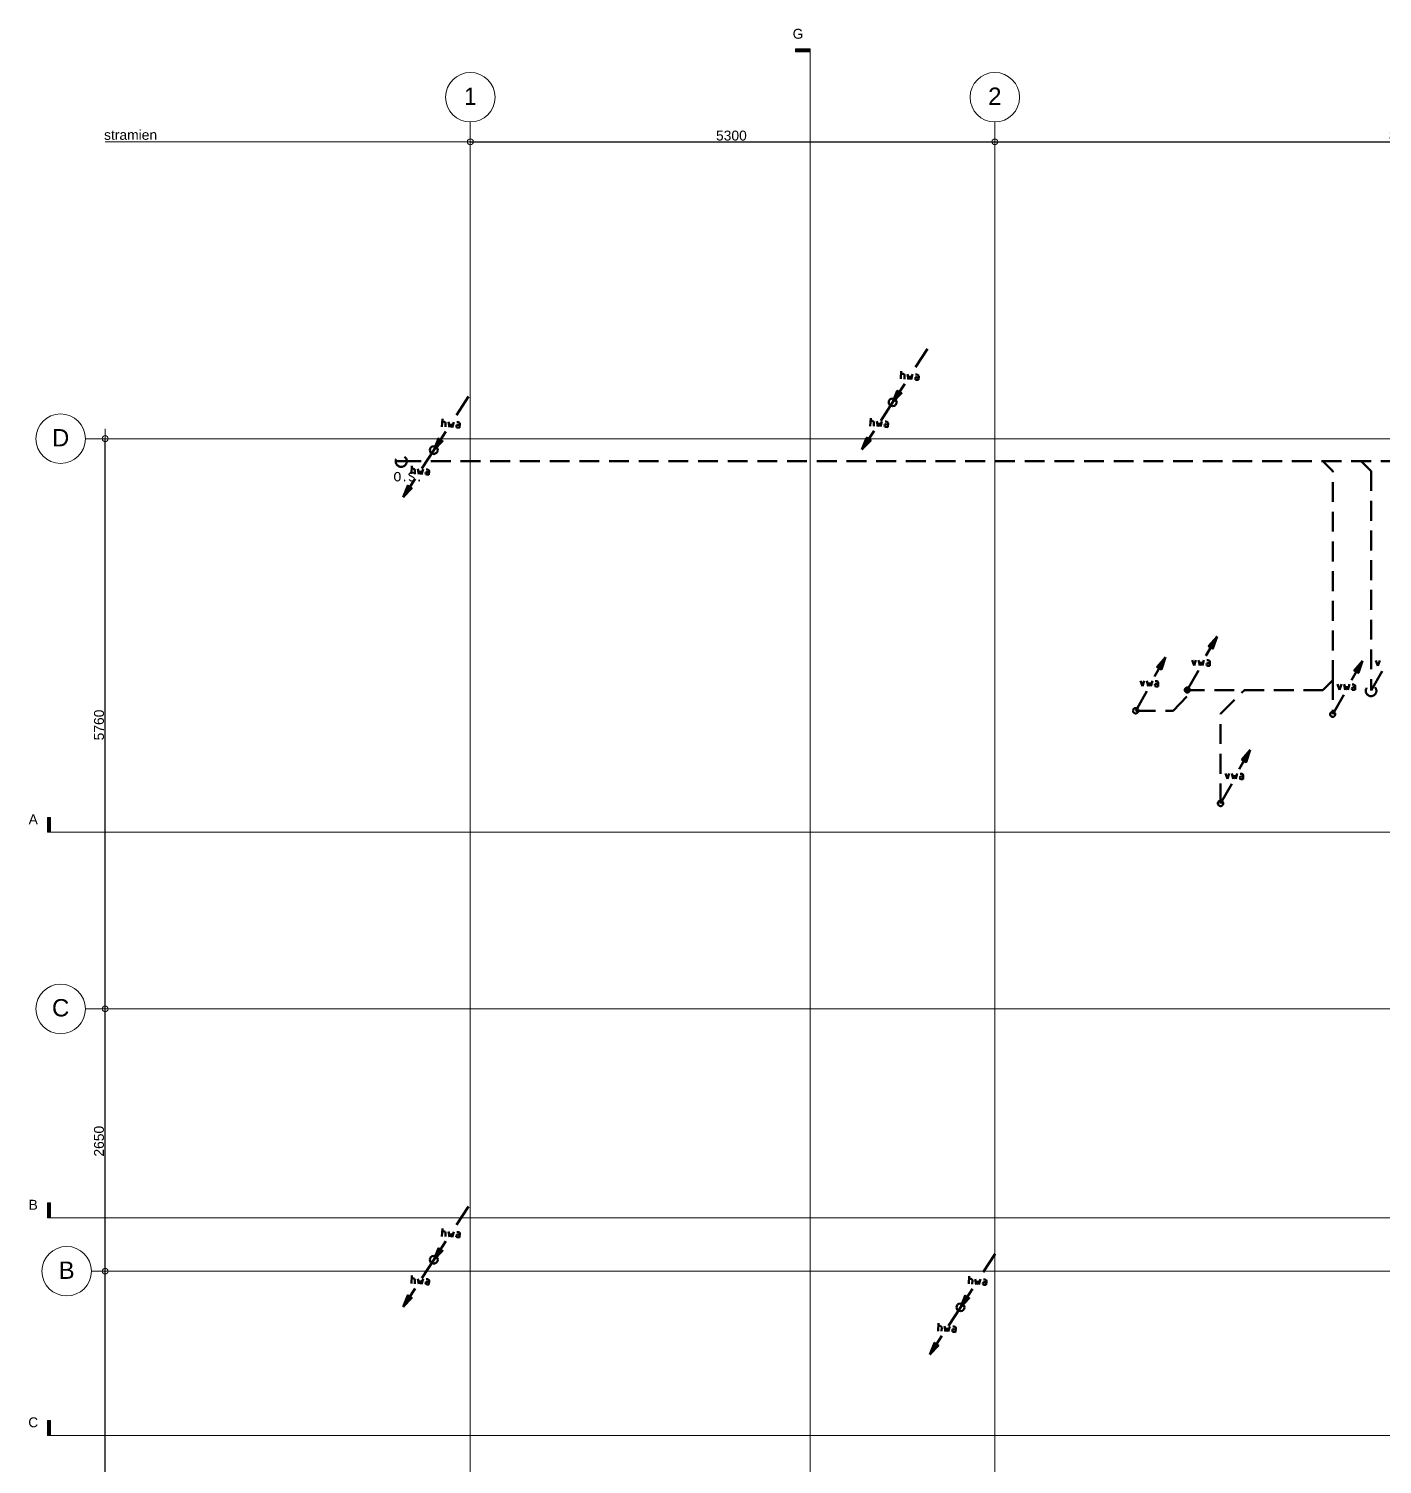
# Model space of a CAD drawing. Header units: metres. Extents: x -4.5 to 35.1, y -3.6 to 25.4.
# Drawn here: x -4.46 to 9.22, y 10.9 to 25.4 of the extents above; entities that cross this region are included whole.
import ezdxf

# ---------------------------------------------------------------- set-up
doc = ezdxf.new("R2010")
doc.units = ezdxf.units.M
doc.header["$PDMODE"] = 65
doc.linetypes.add('VERDECKT2_S2', pattern=[0.27, 0.2, -0.07])
doc.layers.add('New_A Stramien', color=7, linetype='Continuous', lineweight=13)
doc.layers.add('Standard', color=7, linetype='Continuous', lineweight=25)
doc.styles.add('ARIAL', font='ARIAL.TTF')
doc.dimstyles.new('_DIMSTYLE_2', dxfattribs={"dimtxt": 0.1, "dimasz": 0.2, "dimexe": 0, "dimexo": 0, "dimgap": 0.05, "dimtad": 2, "dimdec": 0, "dimlfac": 1000, "dimrnd": 1, "dimdsep": 46, "dimtxsty": 'ARIAL', "dimblk1": 'ALL_ML_KREIS', "dimblk2": 'ALL_ML_KREIS', "dimsah": 1, "dimcen": 0, "dimclrd": 9, "dimclre": 9, "dimclrt": 9, "dimadec": 0, "dimazin": 0, "dimtfac": 1, "dimtdec": 0, "dimtix": 1, "dimtmove": 2, "dimatfit": 3, "dimfxl": 0, "dimtzin": 0, "dimlwd": 0, "dimlwe": 13, "dimarcsym": 0})
doc.dimstyles.new('_DIMSTYLE_3', dxfattribs={"dimtxt": 0.1, "dimasz": 0.2, "dimexe": 0, "dimexo": 0, "dimgap": 0.05, "dimtad": 2, "dimdec": 0, "dimlfac": 1000, "dimrnd": 1, "dimdsep": 46, "dimtxsty": 'ARIAL', "dimblk1": 'ALL_ML_KREIS', "dimblk2": 'ALL_ML_KREIS', "dimsah": 1, "dimcen": 0, "dimclrd": 9, "dimclre": 9, "dimclrt": 9, "dimadec": 0, "dimazin": 0, "dimtfac": 1, "dimtdec": 0, "dimtix": 1, "dimtmove": 2, "dimatfit": 3, "dimfxl": 0, "dimtzin": 0, "dimlwd": 0, "dimlwe": 13, "dimarcsym": 0})

# ---------------------------------------------------------------- blocks, each defined once
blk = doc.blocks.new('COMPLEXOBJECT_0')
at = {"layer": 'Standard', "color": 252, "linetype": 'Continuous', "lineweight": 13, "insert": (-4.14, 21.27), "char_height": 0.175, "width": 0.26487, "attachment_point": 5, "style": 'ARIAL'}
blk.add_mtext('\\W0.99;D', dxfattribs=at)
blk = doc.blocks.new('ALL_ML_KREIS')
at = {"color": 0, "linetype": 'ByBlock', "lineweight": -2}
for p, q in [((-1, 0), (0.5, 0)), ((0, -0.5), (0, 0.5))]:
    blk.add_line(p, q, dxfattribs=at)
blk.add_circle((0, 0), 0.15, dxfattribs=at)
blk = doc.blocks.new('*D5')
at = {"layer": 'DEFPOINTS', "color": 252, "linetype": 'Continuous', "lineweight": 13}
for p in [(0, 24.26), (0, 24.26), (5.3, 24.26)]:
    blk.add_point(p, dxfattribs=at)
at = {"layer": 'Standard', "color": 9, "linetype": 'Continuous', "lineweight": -2}
for p, q in [((0, 24.26), (0, 24.26)), ((5.3, 24.26), (5.3, 24.26))]:
    blk.add_line(p, q, dxfattribs=at)
at = {"layer": 'Standard', "color": 252, "linetype": 'Continuous', "lineweight": -2}
blk.add_line((0, 24.26), (5.3, 24.26), dxfattribs=at)
at = {"layer": 'Standard', "color": 9, "linetype": 'Continuous', "lineweight": 13, "xscale": 0.2, "yscale": 0.2, "zscale": 0.2, "rotation": 180}
blk.add_blockref('ALL_ML_KREIS', (0, 24.26), dxfattribs=at)
at = {"layer": 'Standard', "color": 9, "linetype": 'Continuous', "lineweight": 13, "xscale": 0.2, "yscale": 0.2, "zscale": 0.2}
blk.add_blockref('ALL_ML_KREIS', (5.3, 24.26), dxfattribs=at)
at = {"layer": 'Standard', "color": 9, "linetype": 'Continuous', "lineweight": 13, "insert": (2.638, 24.322), "char_height": 0.1, "width": 0.4, "attachment_point": 5, "style": 'ARIAL'}
blk.add_mtext('\\A1;{5300}', dxfattribs=at)
blk = doc.blocks.new('*D6')
at = {"layer": 'DEFPOINTS', "color": 252, "linetype": 'Continuous', "lineweight": 13}
for p in [(5.3, 24.26), (5.3, 24.26), (13.6, 24.26)]:
    blk.add_point(p, dxfattribs=at)
at = {"layer": 'Standard', "color": 9, "linetype": 'Continuous', "lineweight": -2}
for p, q in [((5.3, 24.26), (5.3, 24.26)), ((13.6, 24.26), (13.6, 24.26))]:
    blk.add_line(p, q, dxfattribs=at)
at = {"layer": 'Standard', "color": 252, "linetype": 'Continuous', "lineweight": -2}
blk.add_line((5.3, 24.26), (13.6, 24.26), dxfattribs=at)
at = {"layer": 'Standard', "color": 9, "linetype": 'Continuous', "lineweight": 13, "xscale": 0.2, "yscale": 0.2, "zscale": 0.2, "rotation": 180}
blk.add_blockref('ALL_ML_KREIS', (5.3, 24.26), dxfattribs=at)
at = {"layer": 'Standard', "color": 9, "linetype": 'Continuous', "lineweight": 13, "xscale": 0.2, "yscale": 0.2, "zscale": 0.2}
blk.add_blockref('ALL_ML_KREIS', (13.6, 24.26), dxfattribs=at)
at = {"layer": 'Standard', "color": 9, "linetype": 'Continuous', "lineweight": 13, "insert": (9.438, 24.322), "char_height": 0.1, "width": 0.4, "attachment_point": 5, "style": 'ARIAL'}
blk.add_mtext('\\A1;{8300}', dxfattribs=at)
blk = doc.blocks.new('*D8')
at = {"layer": 'DEFPOINTS', "color": 252, "linetype": 'Continuous', "lineweight": 13}
for p in [(-3.69, 21.26), (-3.69, 15.5), (-3.69, 15.5)]:
    blk.add_point(p, dxfattribs=at)
at = {"layer": 'Standard', "color": 9, "linetype": 'Continuous', "lineweight": -2}
for p, q in [((-3.69, 21.26), (-3.69, 21.26)), ((-3.69, 15.5), (-3.69, 15.5))]:
    blk.add_line(p, q, dxfattribs=at)
at = {"layer": 'Standard', "color": 252, "linetype": 'Continuous', "lineweight": -2}
blk.add_line((-3.69, 15.5), (-3.69, 21.26), dxfattribs=at)
at = {"layer": 'Standard', "color": 9, "linetype": 'Continuous', "lineweight": 13, "xscale": 0.2, "yscale": 0.2, "zscale": 0.2}
for p, rotation in [((-3.69, 21.26), 90), ((-3.69, 15.5), -90.00000000000001)]:
    blk.add_blockref('ALL_ML_KREIS', p, dxfattribs=dict(at, rotation=rotation))
at = {"layer": 'Standard', "color": 9, "linetype": 'Continuous', "lineweight": 13, "insert": (-3.752, 18.368), "char_height": 0.1, "width": 0.4, "attachment_point": 5, "rotation": 90, "style": 'ARIAL'}
blk.add_mtext('\\A1;{5760}', dxfattribs=at)
blk = doc.blocks.new('NSY101')
at = {"color": 0, "linetype": 'ByBlock', "lineweight": -2}
blk.add_circle((0, 0), 0.05, dxfattribs=at)
blk = doc.blocks.new('COMPLEXOBJECT_1')
at = {"layer": 'Standard', "color": 252, "linetype": 'Continuous', "lineweight": 13, "char_height": 0.175, "width": 0.21605, "attachment_point": 5, "style": 'ARIAL'}
for insert in [(0, 24.72), (0, -3.04)]:
    blk.add_mtext('\\W0.90;1', dxfattribs=dict(at, insert=insert))
blk = doc.blocks.new('*D12')
at = {"layer": 'DEFPOINTS', "color": 252, "linetype": 'Continuous', "lineweight": 13}
for p in [(0, 24.26), (0, 24.26), (5.3, 24.26)]:
    blk.add_point(p, dxfattribs=at)
at = {"layer": 'Standard', "color": 9, "linetype": 'Continuous', "lineweight": -2}
for p, q in [((0, 24.26), (0, 24.26)), ((5.3, 24.26), (5.3, 24.26))]:
    blk.add_line(p, q, dxfattribs=at)
at = {"layer": 'Standard', "color": 252, "linetype": 'Continuous', "lineweight": -2}
blk.add_line((0, 24.26), (5.3, 24.26), dxfattribs=at)
at = {"layer": 'Standard', "color": 9, "linetype": 'Continuous', "lineweight": 13, "xscale": 0.2, "yscale": 0.2, "zscale": 0.2, "rotation": 180}
blk.add_blockref('ALL_ML_KREIS', (0, 24.26), dxfattribs=at)
at = {"layer": 'Standard', "color": 9, "linetype": 'Continuous', "lineweight": 13, "xscale": 0.2, "yscale": 0.2, "zscale": 0.2}
blk.add_blockref('ALL_ML_KREIS', (5.3, 24.26), dxfattribs=at)
at = {"layer": 'Standard', "color": 9, "linetype": 'Continuous', "lineweight": 13, "insert": (2.638, 24.322), "char_height": 0.1, "width": 0.4, "attachment_point": 5, "style": 'ARIAL'}
blk.add_mtext('\\A1;{5300}', dxfattribs=at)
blk = doc.blocks.new('*D13')
at = {"layer": 'DEFPOINTS', "color": 252, "linetype": 'Continuous', "lineweight": 13}
for p in [(-3.69, 12.85), (-3.69, 1), (-3.69, 1)]:
    blk.add_point(p, dxfattribs=at)
at = {"layer": 'Standard', "color": 9, "linetype": 'Continuous', "lineweight": -2}
for p, q in [((-3.69, 12.85), (-3.69, 12.85)), ((-3.69, 1), (-3.69, 1))]:
    blk.add_line(p, q, dxfattribs=at)
at = {"layer": 'Standard', "color": 252, "linetype": 'Continuous', "lineweight": -2}
blk.add_line((-3.69, 1), (-3.69, 12.85), dxfattribs=at)
at = {"layer": 'Standard', "color": 9, "linetype": 'Continuous', "lineweight": 13, "xscale": 0.2, "yscale": 0.2, "zscale": 0.2}
for p, rotation in [((-3.69, 12.85), 90), ((-3.69, 1), -90.00000000000001)]:
    blk.add_blockref('ALL_ML_KREIS', p, dxfattribs=dict(at, rotation=rotation))
at = {"layer": 'Standard', "color": 9, "linetype": 'Continuous', "lineweight": 13, "insert": (-3.752, 6.909), "char_height": 0.1, "width": 0.5, "attachment_point": 5, "rotation": 90, "style": 'ARIAL'}
blk.add_mtext('\\A1;{11850}', dxfattribs=at)
blk = doc.blocks.new('*D14')
at = {"layer": 'DEFPOINTS', "color": 252, "linetype": 'Continuous', "lineweight": 13}
for p in [(-3.69, 15.5), (-3.69, 12.85), (-3.69, 12.85)]:
    blk.add_point(p, dxfattribs=at)
at = {"layer": 'Standard', "color": 9, "linetype": 'Continuous', "lineweight": -2}
for p, q in [((-3.69, 15.5), (-3.69, 15.5)), ((-3.69, 12.85), (-3.69, 12.85))]:
    blk.add_line(p, q, dxfattribs=at)
at = {"layer": 'Standard', "color": 252, "linetype": 'Continuous', "lineweight": -2}
blk.add_line((-3.69, 12.85), (-3.69, 15.5), dxfattribs=at)
at = {"layer": 'Standard', "color": 9, "linetype": 'Continuous', "lineweight": 13, "xscale": 0.2, "yscale": 0.2, "zscale": 0.2}
for p, rotation in [((-3.69, 15.5), 90), ((-3.69, 12.85), -90.00000000000001)]:
    blk.add_blockref('ALL_ML_KREIS', p, dxfattribs=dict(at, rotation=rotation))
at = {"layer": 'Standard', "color": 9, "linetype": 'Continuous', "lineweight": 13, "insert": (-3.752, 14.163), "char_height": 0.1, "width": 0.4, "attachment_point": 5, "rotation": 90, "style": 'ARIAL'}
blk.add_mtext('\\A1;{2650}', dxfattribs=at)
blk = doc.blocks.new('*D15')
at = {"layer": 'DEFPOINTS', "color": 252, "linetype": 'Continuous', "lineweight": 13}
for p in [(-3.69, 21.26), (-3.69, 15.5), (-3.69, 15.5)]:
    blk.add_point(p, dxfattribs=at)
at = {"layer": 'Standard', "color": 9, "linetype": 'Continuous', "lineweight": -2}
for p, q in [((-3.69, 21.26), (-3.69, 21.26)), ((-3.69, 15.5), (-3.69, 15.5))]:
    blk.add_line(p, q, dxfattribs=at)
at = {"layer": 'Standard', "color": 252, "linetype": 'Continuous', "lineweight": -2}
blk.add_line((-3.69, 15.5), (-3.69, 21.26), dxfattribs=at)
at = {"layer": 'Standard', "color": 9, "linetype": 'Continuous', "lineweight": 13, "xscale": 0.2, "yscale": 0.2, "zscale": 0.2}
for p, rotation in [((-3.69, 21.26), 90), ((-3.69, 15.5), -90.00000000000001)]:
    blk.add_blockref('ALL_ML_KREIS', p, dxfattribs=dict(at, rotation=rotation))
at = {"layer": 'Standard', "color": 9, "linetype": 'Continuous', "lineweight": 13, "insert": (-3.752, 18.368), "char_height": 0.1, "width": 0.4, "attachment_point": 5, "rotation": 90, "style": 'ARIAL'}
blk.add_mtext('\\A1;{5760}', dxfattribs=at)
blk = doc.blocks.new('COMPLEXOBJECT_2')
at = {"layer": 'Standard', "color": 252, "linetype": 'Continuous', "lineweight": 13, "char_height": 0.175, "width": 0.22374, "attachment_point": 5, "style": 'ARIAL'}
for insert in [(5.3, 24.72), (5.3, -3.04)]:
    blk.add_mtext('\\W0.99;2', dxfattribs=dict(at, insert=insert))
blk = doc.blocks.new('COMPLEXOBJECT_5')
at = {"layer": 'Standard', "color": 252, "linetype": 'Continuous', "lineweight": 13, "insert": (-4.14, 15.51), "char_height": 0.175, "width": 0.26487, "attachment_point": 5, "style": 'ARIAL'}
blk.add_mtext('\\W0.99;C', dxfattribs=at)
blk = doc.blocks.new('COMPLEXOBJECT_6')
at = {"layer": 'Standard', "color": 252, "linetype": 'Continuous', "lineweight": 13, "insert": (-4.079, 12.86), "char_height": 0.175, "width": 0.24966, "attachment_point": 5, "style": 'ARIAL'}
blk.add_mtext('\\W0.99;B', dxfattribs=at)

msp = doc.modelspace()

# ---------------------------------------------------------------- hatches: boundary and pattern name
at = {"layer": 'Standard', "linetype": 'Continuous', "lineweight": 13}
for points in [[(3.4354, 25.1991), (3.2854, 25.1991), (3.2854, 25.1691), (3.4354, 25.1691)], [(3.4354, 25.1991), (3.2854, 25.1991), (3.2854, 25.1691), (3.4354, 25.1691)], [(-4.2721, 17.284), (-4.2421, 17.284), (-4.2421, 17.434), (-4.2721, 17.434)], [(-4.2721, 17.284), (-4.2421, 17.284), (-4.2421, 17.434), (-4.2721, 17.434)], [(-4.2721, 13.3895), (-4.2421, 13.3895), (-4.2421, 13.5395), (-4.2721, 13.5395)], [(-4.2721, 11.1917), (-4.2421, 11.1917), (-4.2421, 11.3417), (-4.2721, 11.3417)]]:
    msp.add_hatch(color=0, dxfattribs=at).paths.add_polyline_path(points)

# ---------------------------------------------------------------- linework, layer by layer
at = {"layer": 'New_A Stramien', "color": 252, "linetype": 'Continuous', "lineweight": 13}
for p, q in [((0, 23.46), (0, 24.46)), ((0, 23.46), (0, 24.46)), ((5.3, 23.46), (5.3, 24.46)), ((0, -1.8), (0, 23.46)), ((0, -1.8), (0, 23.46)), ((0, -1.8), (0, 23.46)), ((5.3, -1.8), (5.3, 23.46)), ((5.3, -1.8), (5.3, 23.46)), ((-2.89, 21.26), (-3.89, 21.26)), ((-2.89, 21.26), (-3.89, 21.26)), ((-2.89, 21.26), (25.9, 21.26)), ((-2.89, 21.26), (25.9, 21.26)), ((-2.89, 21.26), (25.9, 21.26)), ((-2.89, 15.5), (-3.89, 15.5)), ((-2.89, 15.5), (25.9, 15.5)), ((-2.89, 15.5), (25.9, 15.5)), ((-2.8287, 12.85), (-3.8287, 12.85)), ((-2.8287, 12.85), (25.9613, 12.85)), ((-2.8287, 12.85), (25.9613, 12.85))]:
    msp.add_line(p, q, dxfattribs=at)
for centre, start, end in [((0, 24.71), 90, 270), ((0, 24.71), 90, 270), ((0, 24.71), 270, 90), ((0, 24.71), 270, 90), ((5.3, 24.71), 90, 270), ((5.3, 24.71), 270, 90), ((-4.14, 21.26), 0, 180), ((-4.14, 21.26), 0, 180), ((-4.14, 21.26), 180, 0), ((-4.14, 21.26), 180, 0), ((-4.14, 15.5), 0, 180), ((-4.14, 15.5), 180, 0), ((-4.0787, 12.85), 0, 180), ((-4.0787, 12.85), 180, 0)]:
    msp.add_arc(centre, 0.25, start, end, dxfattribs=at)
at = {"layer": 'Standard', "color": 252, "linetype": 'Continuous', "lineweight": 13}
for p, q in [((3.2854, 25.1991), (3.4354, 25.1991)), ((3.2854, 25.1691), (3.2854, 25.1991)), ((3.2854, 25.1991), (3.4354, 25.1991)), ((3.2854, 25.1691), (3.2854, 25.1991)), ((3.4354, 25.1691), (3.2854, 25.1691)), ((3.4354, 25.1691), (3.2854, 25.1691)), ((3.4354, 25.1991), (3.4354, 25.1691)), ((3.4354, 25.1991), (3.4354, 24.6891)), ((3.4354, 25.1991), (3.4354, 25.1691)), ((3.4354, 25.1991), (3.4354, 24.6891)), ((3.4354, -3.2638), (3.4354, 25.0491)), ((3.4354, -3.2638), (3.4354, 25.0491)), ((3.4354, -3.2638), (3.4354, 25.0491)), ((0, 24.26), (-3.69, 24.26)), ((0, 24.26), (-3.69, 24.26)), ((-4.2421, 17.434), (-4.2721, 17.434)), ((-4.2721, 17.434), (-4.2721, 17.284)), ((-4.2421, 17.434), (-4.2721, 17.434)), ((-4.2721, 17.434), (-4.2721, 17.284)), ((-4.2421, 17.284), (-4.2421, 17.434)), ((-4.2421, 17.284), (-4.2421, 17.434)), ((-4.2721, 17.284), (-4.2421, 17.284)), ((-4.2721, 17.284), (-3.7621, 17.284)), ((-4.2721, 17.284), (-4.2421, 17.284)), ((-4.2721, 17.284), (-3.7621, 17.284)), ((-4.1221, 17.284), (26.8317, 17.284)), ((-4.1221, 17.284), (26.8317, 17.284)), ((-4.1221, 17.284), (26.8317, 17.284)), ((-4.2421, 13.5395), (-4.2721, 13.5395)), ((-4.2721, 13.5395), (-4.2721, 13.3895)), ((-4.2421, 13.3895), (-4.2421, 13.5395)), ((-4.2721, 13.3895), (-4.2421, 13.3895)), ((-4.2721, 13.3895), (-3.7621, 13.3895)), ((-4.1221, 13.3895), (26.8317, 13.3895)), ((-4.1221, 13.3895), (26.8317, 13.3895)), ((-4.2421, 11.3417), (-4.2721, 11.3417)), ((-4.2721, 11.3417), (-4.2721, 11.1917)), ((-4.2421, 11.1917), (-4.2421, 11.3417)), ((-4.2721, 11.1917), (-4.2421, 11.1917)), ((-4.2721, 11.1917), (-3.7621, 11.1917)), ((-4.1221, 11.1917), (26.8317, 11.1917)), ((-4.1221, 11.1917), (26.8317, 11.1917))]:
    msp.add_line(p, q, dxfattribs=at)
at = {"layer": 'Standard', "color": 4, "linetype": 'Continuous', "lineweight": 50}
for p, q in [((4.4979, 21.9823), (4.6183, 22.168)), ((4.351, 21.8639), (4.3551, 21.9435)), ((4.353, 21.9169), (4.3734, 21.9149)), ((4.3836, 21.9108), (4.3734, 21.9149)), ((4.3877, 21.8986), (4.3836, 21.9108)), ((4.4163, 21.9129), (4.4265, 21.8598)), ((4.453, 21.8578), (4.4694, 21.9108)), ((4.4999, 21.9088), (4.5163, 21.9088)), ((4.5265, 21.9027), (4.5163, 21.9088)), ((4.5306, 21.8925), (4.5265, 21.9027)), ((4.2673, 21.6272), (4.3898, 21.8149)), ((4.3877, 21.8986), (4.3857, 21.8619)), ((4.4265, 21.8598), (4.4408, 21.8945)), ((4.4408, 21.8945), (4.453, 21.8578)), ((4.4979, 21.8782), (4.4938, 21.87)), ((4.4938, 21.87), (4.4979, 21.8598)), ((4.5081, 21.8823), (4.4979, 21.8782)), ((4.4979, 21.8598), (4.5061, 21.8557)), ((4.5285, 21.8537), (4.5061, 21.8557)), ((4.5081, 21.8823), (4.5306, 21.8802)), ((4.5306, 21.8925), (4.5285, 21.8537)), ((-0.1395, 21.4992), (-0.0191, 21.6849)), ((4.1469, 21.4414), (4.2673, 21.6272)), ((4.2306, 21.6435), (4.2285, 21.6272)), ((4.2285, 21.6272), (4.2306, 21.6129)), ((4.2387, 21.6557), (4.2306, 21.6435)), ((4.2306, 21.6129), (4.2387, 21.6006)), ((4.253, 21.6639), (4.2387, 21.6557)), ((4.2673, 21.668), (4.253, 21.6639)), ((4.2836, 21.6639), (4.2673, 21.668)), ((4.2959, 21.6557), (4.2836, 21.6639)), ((4.304, 21.6435), (4.2959, 21.6557)), ((4.2959, 21.6006), (4.304, 21.6129)), ((4.3081, 21.6272), (4.304, 21.6435)), ((4.304, 21.6129), (4.3081, 21.6272)), ((4.0414, 21.3883), (4.0455, 21.4679)), ((4.2387, 21.6006), (4.253, 21.5925)), ((4.253, 21.5925), (4.2673, 21.5884)), ((4.2673, 21.5884), (4.2836, 21.5925)), ((4.2836, 21.5925), (4.2959, 21.6006)), ((-0.3701, 21.1441), (-0.2477, 21.3319)), ((-0.2865, 21.3809), (-0.2824, 21.4605)), ((-0.2844, 21.4339), (-0.264, 21.4319)), ((-0.2538, 21.4278), (-0.264, 21.4319)), ((-0.2497, 21.4155), (-0.2538, 21.4278)), ((-0.2497, 21.4155), (-0.2518, 21.3788)), ((-0.2212, 21.4298), (-0.211, 21.3768)), ((-0.211, 21.3768), (-0.1967, 21.4115)), ((-0.1967, 21.4115), (-0.1844, 21.3747)), ((-0.1844, 21.3747), (-0.1681, 21.4278)), ((-0.1395, 21.3951), (-0.1436, 21.387)), ((-0.1436, 21.387), (-0.1395, 21.3768)), ((-0.1293, 21.3992), (-0.1395, 21.3951)), ((-0.1395, 21.3768), (-0.1314, 21.3727)), ((-0.1375, 21.4257), (-0.1212, 21.4257)), ((-0.1089, 21.3706), (-0.1314, 21.3727)), ((-0.1293, 21.3992), (-0.1069, 21.3972)), ((-0.111, 21.4196), (-0.1212, 21.4257)), ((-0.1069, 21.4094), (-0.111, 21.4196)), ((-0.1069, 21.4094), (-0.1089, 21.3706)), ((3.9577, 21.1516), (4.0801, 21.3393)), ((4.0434, 21.4414), (4.0638, 21.4393)), ((4.074, 21.4352), (4.0638, 21.4393)), ((4.0781, 21.423), (4.074, 21.4352)), ((4.0781, 21.423), (4.0761, 21.3863)), ((4.1067, 21.4373), (4.1169, 21.3842)), ((4.1169, 21.3842), (4.1312, 21.4189)), ((4.1312, 21.4189), (4.1434, 21.3822)), ((4.1434, 21.3822), (4.1597, 21.4352)), ((4.1883, 21.4026), (4.1842, 21.3944)), ((4.1842, 21.3944), (4.1883, 21.3842)), ((4.1985, 21.4067), (4.1883, 21.4026)), ((4.1883, 21.3842), (4.1965, 21.3802)), ((4.1904, 21.4332), (4.2067, 21.4332)), ((4.2189, 21.3781), (4.1965, 21.3802)), ((4.1985, 21.4067), (4.221, 21.4046)), ((4.2169, 21.4271), (4.2067, 21.4332)), ((4.221, 21.4169), (4.2169, 21.4271)), ((4.221, 21.4169), (4.2189, 21.3781)), ((-0.3844, 21.1808), (-0.3987, 21.1727)), ((-0.3701, 21.1849), (-0.3844, 21.1808)), ((-0.3538, 21.1808), (-0.3701, 21.1849)), ((-0.3416, 21.1727), (-0.3538, 21.1808)), ((-0.4906, 20.9584), (-0.3701, 21.1441)), ((-0.4069, 21.1604), (-0.4089, 21.1441)), ((-0.4089, 21.1441), (-0.4069, 21.1298)), ((-0.3987, 21.1727), (-0.4069, 21.1604)), ((-0.4069, 21.1298), (-0.3987, 21.1176)), ((-0.3987, 21.1176), (-0.3844, 21.1094)), ((-0.3844, 21.1094), (-0.3701, 21.1053)), ((-0.3701, 21.1053), (-0.3538, 21.1094)), ((-0.3538, 21.1094), (-0.3416, 21.1176)), ((-0.3334, 21.1604), (-0.3416, 21.1727)), ((-0.3416, 21.1176), (-0.3334, 21.1298)), ((-0.3293, 21.1441), (-0.3334, 21.1604)), ((-0.3334, 21.1298), (-0.3293, 21.1441)), ((-0.5961, 20.9053), (-0.592, 20.9849)), ((-0.594, 20.9583), (-0.5736, 20.9563)), ((-0.5634, 20.9522), (-0.5736, 20.9563)), ((-0.5593, 20.94), (-0.5634, 20.9522)), ((-0.5593, 20.94), (-0.5614, 20.9032)), ((-0.5308, 20.9542), (-0.5205, 20.9012)), ((-0.5205, 20.9012), (-0.5063, 20.9359)), ((-0.5063, 20.9359), (-0.494, 20.8991)), ((-0.494, 20.8991), (-0.4777, 20.9522)), ((-0.4491, 20.9196), (-0.4532, 20.9114)), ((-0.4532, 20.9114), (-0.4491, 20.9012)), ((-0.4389, 20.9236), (-0.4491, 20.9196)), ((-0.4491, 20.9012), (-0.441, 20.8971)), ((-0.4471, 20.9502), (-0.4308, 20.9502)), ((-0.4185, 20.895), (-0.441, 20.8971)), ((-0.4389, 20.9236), (-0.4165, 20.9216)), ((-0.4205, 20.944), (-0.4308, 20.9502)), ((-0.4165, 20.9338), (-0.4205, 20.944)), ((-0.4165, 20.9338), (-0.4185, 20.895)), ((-0.6797, 20.6685), (-0.5573, 20.8563)), ((-0.1395, 13.3192), (-0.0191, 13.5049)), ((-0.2865, 13.2009), (-0.2824, 13.2805)), ((-0.2844, 13.2539), (-0.264, 13.2519)), ((-0.2538, 13.2478), (-0.264, 13.2519)), ((-0.2497, 13.2355), (-0.2538, 13.2478)), ((-0.2497, 13.2355), (-0.2518, 13.1988)), ((-0.2212, 13.2498), (-0.211, 13.1968)), ((-0.211, 13.1968), (-0.1967, 13.2315)), ((-0.1967, 13.2315), (-0.1844, 13.1947)), ((-0.1844, 13.1947), (-0.1681, 13.2478)), ((-0.1395, 13.2151), (-0.1436, 13.207)), ((-0.1436, 13.207), (-0.1395, 13.1968)), ((-0.1293, 13.2192), (-0.1395, 13.2151)), ((-0.1375, 13.2457), (-0.1212, 13.2457)), ((-0.1293, 13.2192), (-0.1069, 13.2172)), ((-0.111, 13.2396), (-0.1212, 13.2457)), ((-0.1069, 13.2294), (-0.111, 13.2396)), ((-0.1069, 13.2294), (-0.1089, 13.1906)), ((-0.3701, 12.9641), (-0.2477, 13.1519)), ((-0.1395, 13.1968), (-0.1314, 13.1927)), ((-0.1089, 13.1906), (-0.1314, 13.1927)), ((-0.4906, 12.7784), (-0.3701, 12.9641)), ((-0.4069, 12.9804), (-0.4089, 12.9641)), ((-0.4089, 12.9641), (-0.4069, 12.9498)), ((-0.3987, 12.9927), (-0.4069, 12.9804)), ((-0.4069, 12.9498), (-0.3987, 12.9376)), ((-0.3844, 13.0008), (-0.3987, 12.9927)), ((-0.3987, 12.9376), (-0.3844, 12.9294)), ((-0.3701, 13.0049), (-0.3844, 13.0008)), ((-0.3844, 12.9294), (-0.3701, 12.9253)), ((-0.3538, 13.0008), (-0.3701, 13.0049)), ((-0.3701, 12.9253), (-0.3538, 12.9294)), ((-0.3416, 12.9927), (-0.3538, 13.0008)), ((-0.3538, 12.9294), (-0.3416, 12.9376)), ((-0.3334, 12.9804), (-0.3416, 12.9927)), ((-0.3416, 12.9376), (-0.3334, 12.9498)), ((-0.3293, 12.9641), (-0.3334, 12.9804)), ((-0.3334, 12.9498), (-0.3293, 12.9641)), ((5.1829, 12.8395), (5.3033, 13.0252)), ((-0.5961, 12.7253), (-0.592, 12.8049)), ((-0.594, 12.7783), (-0.5736, 12.7763)), ((-0.5634, 12.7722), (-0.5736, 12.7763)), ((-0.5593, 12.76), (-0.5634, 12.7722)), ((-0.5308, 12.7742), (-0.5205, 12.7212)), ((-0.494, 12.7191), (-0.4777, 12.7722)), ((-0.4471, 12.7702), (-0.4308, 12.7702)), ((-0.4205, 12.764), (-0.4308, 12.7702)), ((-0.4165, 12.7538), (-0.4205, 12.764)), ((5.0359, 12.7211), (5.04, 12.8007)), ((5.038, 12.7742), (5.0584, 12.7722)), ((5.0686, 12.7681), (5.0584, 12.7722)), ((5.0727, 12.7558), (5.0686, 12.7681)), ((5.1012, 12.7701), (5.1114, 12.7171)), ((5.138, 12.715), (5.1543, 12.7681)), ((5.1849, 12.766), (5.2012, 12.766)), ((5.2114, 12.7599), (5.2012, 12.766)), ((-0.6797, 12.4885), (-0.5573, 12.6763)), ((-0.5593, 12.76), (-0.5614, 12.7232)), ((-0.5205, 12.7212), (-0.5063, 12.7559)), ((-0.5063, 12.7559), (-0.494, 12.7191)), ((-0.4491, 12.7396), (-0.4532, 12.7314)), ((-0.4532, 12.7314), (-0.4491, 12.7212)), ((-0.4389, 12.7436), (-0.4491, 12.7396)), ((-0.4491, 12.7212), (-0.441, 12.7171)), ((-0.4185, 12.715), (-0.441, 12.7171)), ((-0.4389, 12.7436), (-0.4165, 12.7416)), ((-0.4165, 12.7538), (-0.4185, 12.715)), ((4.9523, 12.4844), (5.0747, 12.6722)), ((5.0727, 12.7558), (5.0706, 12.7191)), ((5.1114, 12.7171), (5.1257, 12.7517)), ((5.1257, 12.7517), (5.138, 12.715)), ((5.1829, 12.7354), (5.1788, 12.7273)), ((5.1788, 12.7273), (5.1829, 12.7171)), ((5.1931, 12.7395), (5.1829, 12.7354)), ((5.1829, 12.7171), (5.191, 12.713)), ((5.2135, 12.7109), (5.191, 12.713)), ((5.1931, 12.7395), (5.2155, 12.7375)), ((5.2155, 12.7497), (5.2114, 12.7599)), ((5.2155, 12.7497), (5.2135, 12.7109)), ((4.8318, 12.2987), (4.9523, 12.4844)), ((4.9155, 12.5007), (4.9135, 12.4844)), ((4.9135, 12.4844), (4.9155, 12.4701)), ((4.9237, 12.513), (4.9155, 12.5007)), ((4.9379, 12.5211), (4.9237, 12.513)), ((4.9523, 12.5252), (4.9379, 12.5211)), ((4.9686, 12.5211), (4.9523, 12.5252)), ((4.9808, 12.513), (4.9686, 12.5211)), ((4.989, 12.5007), (4.9808, 12.513)), ((4.9931, 12.4844), (4.989, 12.5007)), ((4.989, 12.4701), (4.9931, 12.4844)), ((4.9155, 12.4701), (4.9237, 12.4579)), ((4.9237, 12.4579), (4.9379, 12.4497)), ((4.9379, 12.4497), (4.9523, 12.4456)), ((4.9523, 12.4456), (4.9686, 12.4497)), ((4.9686, 12.4497), (4.9808, 12.4579)), ((4.9808, 12.4579), (4.989, 12.4701)), ((4.6427, 12.0088), (4.7651, 12.1966)), ((4.7263, 12.2456), (4.7304, 12.3252)), ((4.7284, 12.2986), (4.7488, 12.2966)), ((4.759, 12.2925), (4.7488, 12.2966)), ((4.7631, 12.2802), (4.759, 12.2925)), ((4.7631, 12.2802), (4.761, 12.2435)), ((4.7916, 12.2945), (4.8019, 12.2415)), ((4.8019, 12.2415), (4.8161, 12.2761)), ((4.8161, 12.2761), (4.8284, 12.2394)), ((4.8284, 12.2394), (4.8447, 12.2925)), ((4.8733, 12.2598), (4.8692, 12.2517)), ((4.8692, 12.2517), (4.8733, 12.2415)), ((4.8835, 12.2639), (4.8733, 12.2598)), ((4.8733, 12.2415), (4.8814, 12.2374)), ((4.8753, 12.2904), (4.8916, 12.2904)), ((4.9039, 12.2353), (4.8814, 12.2374)), ((4.8835, 12.2639), (4.9059, 12.2619)), ((4.9019, 12.2843), (4.8916, 12.2904)), ((4.9059, 12.2741), (4.9019, 12.2843)), ((4.9059, 12.2741), (4.9039, 12.2353))]:
    msp.add_line(p, q, dxfattribs=at)
at = {"layer": 'Standard', "color": 32, "linetype": 'VERDECKT2_S2', "lineweight": 50}
for p, q in [((-0.7543, 21.0318), (-0.6981, 21.0318)), ((-0.6981, 21.0318), (16.4136, 21.0318)), ((8.7144, 20.9318), (8.6144, 21.0318)), ((9.002, 21.0319), (9.1041, 20.9319)), ((8.7144, 18.8213), (8.7144, 20.9318)), ((9.1041, 20.9319), (9.1019, 18.7155)), ((7.1016, 18.5121), (7.3072, 18.7213)), ((7.22, 18.7213), (8.6144, 18.7213)), ((7.581, 18.481), (7.8213, 18.7213)), ((8.6144, 18.7213), (8.7144, 18.8213)), ((8.7144, 18.8213), (8.7144, 18.476)), ((6.7233, 18.5121), (7.1016, 18.5121)), ((7.581, 17.576), (7.581, 18.481))]:
    msp.add_line(p, q, dxfattribs=at)
at = {"layer": 'Standard', "color": 32, "linetype": 'Continuous', "lineweight": 25}
for p, q in [((-0.7605, 20.9048), (-0.7647, 20.8901)), ((-0.7647, 20.8901), (-0.7647, 20.8631)), ((-0.7501, 20.9152), (-0.7605, 20.9048)), ((-0.7376, 20.9173), (-0.7501, 20.9152)), ((-0.723, 20.9152), (-0.7376, 20.9173)), ((-0.7126, 20.9048), (-0.723, 20.9152)), ((-0.7084, 20.8901), (-0.7126, 20.9048)), ((-0.7084, 20.8631), (-0.7084, 20.8901)), ((-0.6084, 20.9152), (-0.6167, 20.9048)), ((-0.6167, 20.8964), (-0.6167, 20.9048)), ((-0.6167, 20.8964), (-0.6126, 20.8881)), ((-0.6126, 20.8881), (-0.6042, 20.8839)), ((-0.5959, 20.9173), (-0.6084, 20.9152)), ((-0.5959, 20.9173), (-0.5834, 20.9173)), ((-0.5709, 20.9152), (-0.5834, 20.9173)), ((-0.5626, 20.9048), (-0.5709, 20.9152)), ((-0.7647, 20.8631), (-0.7605, 20.8485)), ((-0.7605, 20.8485), (-0.7501, 20.8381)), ((-0.7501, 20.8381), (-0.7376, 20.8339)), ((-0.7376, 20.8339), (-0.723, 20.8381)), ((-0.723, 20.8381), (-0.7126, 20.8485)), ((-0.7126, 20.8485), (-0.7084, 20.8631)), ((-0.6647, 20.8402), (-0.6667, 20.8381)), ((-0.6667, 20.8381), (-0.6647, 20.836)), ((-0.6605, 20.8402), (-0.6647, 20.8402)), ((-0.6647, 20.836), (-0.6626, 20.8339)), ((-0.6626, 20.8339), (-0.6605, 20.836)), ((-0.6605, 20.8381), (-0.6605, 20.8402)), ((-0.6605, 20.836), (-0.6605, 20.8381)), ((-0.6167, 20.8485), (-0.6084, 20.8381)), ((-0.6084, 20.8381), (-0.5959, 20.8339)), ((-0.5751, 20.8693), (-0.6042, 20.8839)), ((-0.5959, 20.8339), (-0.5834, 20.8339)), ((-0.5834, 20.8339), (-0.5709, 20.8381)), ((-0.5667, 20.8631), (-0.5751, 20.8693)), ((-0.5709, 20.8381), (-0.5626, 20.8485)), ((-0.5626, 20.8547), (-0.5667, 20.8631)), ((-0.5626, 20.8485), (-0.5626, 20.8547)), ((-0.5146, 20.8402), (-0.5188, 20.8402)), ((-0.5188, 20.8402), (-0.5188, 20.836)), ((-0.5188, 20.836), (-0.5167, 20.8339)), ((-0.5167, 20.8339), (-0.5146, 20.836)), ((-0.5126, 20.8381), (-0.5146, 20.8402)), ((-0.5146, 20.836), (-0.5126, 20.8381))]:
    msp.add_line(p, q, dxfattribs=at)
at = {"layer": 'Standard', "color": 32, "linetype": 'Continuous', "lineweight": 50}
for p, q in [((7.5455, 19.2626), (7.4338, 19.0663)), ((7.0238, 19.0535), (6.9121, 18.8572)), ((7.2948, 19.0241), (7.3135, 18.9699)), ((7.3135, 18.9699), (7.3323, 19.0241)), ((7.3593, 19.0241), (7.3718, 18.9699)), ((7.3718, 18.9699), (7.3865, 19.0053)), ((7.3865, 19.0053), (7.399, 18.9699)), ((7.399, 18.9699), (7.4135, 19.0241)), ((7.4419, 19.0212), (7.4586, 19.0212)), ((7.469, 19.015), (7.4586, 19.0212)), ((7.4732, 19.0046), (7.469, 19.015)), ((7.4732, 19.0046), (7.4732, 18.9671)), ((9.0149, 19.0174), (8.9033, 18.821)), ((9.1516, 19.0183), (9.1704, 18.9641)), ((9.1704, 18.9641), (9.1891, 19.0183)), ((7.245, 18.7213), (7.3575, 18.9192)), ((7.4419, 18.99), (7.4378, 18.9796)), ((7.4378, 18.9796), (7.4419, 18.9692)), ((7.4524, 18.9942), (7.4419, 18.99)), ((7.4419, 18.9692), (7.4524, 18.9671)), ((7.4524, 18.9942), (7.4732, 18.9942)), ((7.4732, 18.9671), (7.4524, 18.9671)), ((9.1019, 18.7155), (9.2144, 18.9134)), ((6.7233, 18.5121), (6.8358, 18.7101)), ((6.773, 18.8149), (6.7918, 18.7608)), ((6.7918, 18.7608), (6.8105, 18.8149)), ((6.8376, 18.8149), (6.8501, 18.7608)), ((6.8501, 18.7608), (6.8647, 18.7962)), ((6.8647, 18.7962), (6.8772, 18.7608)), ((6.8772, 18.7608), (6.8918, 18.8149)), ((6.9202, 18.7809), (6.916, 18.7704)), ((6.916, 18.7704), (6.9202, 18.76)), ((6.9202, 18.8121), (6.9369, 18.8121)), ((6.9306, 18.785), (6.9202, 18.7809)), ((6.9202, 18.76), (6.9306, 18.7579)), ((6.9306, 18.785), (6.9515, 18.785)), ((6.9515, 18.7579), (6.9306, 18.7579)), ((6.9473, 18.8059), (6.9369, 18.8121)), ((6.9515, 18.7954), (6.9473, 18.8059)), ((6.9515, 18.7954), (6.9515, 18.7579)), ((8.7642, 18.7788), (8.7829, 18.7246)), ((8.7829, 18.7246), (8.8017, 18.7788)), ((8.8288, 18.7788), (8.8413, 18.7246)), ((8.8413, 18.7246), (8.8559, 18.7601)), ((8.8559, 18.7601), (8.8684, 18.7246)), ((8.8684, 18.7246), (8.8829, 18.7788)), ((8.9114, 18.7447), (8.9072, 18.7343)), ((8.9072, 18.7343), (8.9114, 18.7239)), ((8.9114, 18.776), (8.9281, 18.776)), ((8.9218, 18.7489), (8.9114, 18.7447)), ((8.9114, 18.7239), (8.9218, 18.7218)), ((8.9218, 18.7489), (8.9426, 18.7489)), ((8.9426, 18.7218), (8.9218, 18.7218)), ((8.9385, 18.7697), (8.9281, 18.776)), ((8.9426, 18.7593), (8.9385, 18.7697)), ((8.9426, 18.7593), (8.9426, 18.7218)), ((8.7144, 18.476), (8.827, 18.6739)), ((7.8815, 18.1174), (7.7698, 17.921)), ((7.6308, 17.8788), (7.6495, 17.8246)), ((7.6495, 17.8246), (7.6683, 17.8788)), ((7.6953, 17.8788), (7.7078, 17.8246)), ((7.7078, 17.8246), (7.7225, 17.8601)), ((7.7225, 17.8601), (7.735, 17.8246)), ((7.735, 17.8246), (7.7495, 17.8788)), ((7.7779, 17.8447), (7.7738, 17.8343)), ((7.7779, 17.876), (7.7946, 17.876)), ((7.7884, 17.8489), (7.7779, 17.8447)), ((7.7884, 17.8489), (7.8092, 17.8489)), ((7.805, 17.8697), (7.7946, 17.876)), ((7.8092, 17.8593), (7.805, 17.8697)), ((7.8092, 17.8593), (7.8092, 17.8218)), ((7.581, 17.576), (7.6935, 17.7739)), ((7.7738, 17.8343), (7.7779, 17.8239)), ((7.7779, 17.8239), (7.7884, 17.8218)), ((7.8092, 17.8218), (7.7884, 17.8218))]:
    msp.add_line(p, q, dxfattribs=at)
at = {"layer": 'Standard', "color": 7, "linetype": 'Continuous', "lineweight": 50}
for points in [[(4.2673, 21.6272), (4.3142, 21.7455), (4.3571, 21.719), (4.2673, 21.6272)], [(-0.3701, 21.1441), (-0.3232, 21.2625), (-0.2804, 21.2359), (-0.3701, 21.1441)], [(3.9577, 21.1516), (4.0046, 21.2699), (4.0455, 21.2434), (3.9577, 21.1516)], [(-0.6797, 20.6685), (-0.6328, 20.7869), (-0.592, 20.7604), (-0.6797, 20.6685)], [(7.5455, 19.2626), (7.4607, 19.1643), (7.5045, 19.1393), (7.5455, 19.2626)], [(7.0238, 19.0535), (6.939, 18.9552), (6.9827, 18.9302), (7.0238, 19.0535)], [(9.0149, 19.0174), (8.9302, 18.9191), (8.9739, 18.8941), (9.0149, 19.0174)], [(7.8815, 18.1174), (7.7967, 18.0191), (7.8405, 17.9941), (7.8815, 18.1174)], [(-0.3701, 12.9641), (-0.3232, 13.0825), (-0.2804, 13.0559), (-0.3701, 12.9641)], [(-0.6797, 12.4885), (-0.6328, 12.6069), (-0.592, 12.5804), (-0.6797, 12.4885)], [(4.9523, 12.4844), (4.9992, 12.6028), (5.042, 12.5762), (4.9523, 12.4844)], [(4.6427, 12.0088), (4.6896, 12.1272), (4.7304, 12.1006), (4.6427, 12.0088)]]:
    msp.add_lwpolyline(points, close=True, dxfattribs=at)
at = {"layer": 'Standard', "color": 32, "linetype": 'VERDECKT2_S2', "lineweight": 50}
for centre, radius in [((-0.6981, 21.0318), 0.0563), ((7.245, 18.7213), 0.025), ((9.1019, 18.7135), 0.0539), ((6.7233, 18.5121), 0.0271), ((8.7144, 18.476), 0.0254), ((8.7144, 18.476), 0.0254), ((7.581, 17.576), 0.0271)]:
    msp.add_circle(centre, radius, dxfattribs=at)

# ---------------------------------------------------------------- block references
at = {"layer": 'New_A Stramien', "color": 252, "linetype": 'Continuous', "lineweight": 13, "xscale": 1e-09, "yscale": 1e-09, "zscale": 1e-09}
for p in [(0, 23.46), (0, 23.46), (0, 23.46), (0, 23.46), (5.3, 23.46), (5.3, 23.46), (-2.89, 21.26), (-2.89, 21.26), (-2.89, 21.26), (-2.89, 21.26), (-2.89, 15.5), (-2.89, 15.5), (-2.8287, 12.85), (-2.8287, 12.85)]:
    msp.add_blockref('NSY101', p, dxfattribs=at)
at = {"layer": 'Standard', "color": 252, "linetype": 'Continuous', "lineweight": 13}
for name in ['COMPLEXOBJECT_1', 'COMPLEXOBJECT_2', 'COMPLEXOBJECT_0', 'COMPLEXOBJECT_5', 'COMPLEXOBJECT_6']:
    msp.add_blockref(name, (0, 0), dxfattribs=at)

# ---------------------------------------------------------------- texts
at = {"layer": 'Standard', "color": 252, "linetype": 'Continuous', "lineweight": 13, "char_height": 0.1, "style": 'ARIAL'}
for s, insert, width, attachment_point in [('\\W0.98;G', (3.3639, 25.35), 0.157531, 6), ('\\W0.98;G', (3.3639, 25.35), 0.157531, 6), ('\\W1.00;stramien', (-3.1652, 24.2784), 0.588485, 9), ('\\W1.00;stramien', (-3.1652, 24.2784), 0.588485, 9), ('\\W0.99;A', (-4.4628, 17.4157), 0.142664, 4), ('\\W0.99;A', (-4.4628, 17.4157), 0.142664, 4), ('\\W0.99;B', (-4.4628, 13.5211), 0.142664, 4), ('\\W0.99;C', (-4.4665, 11.3225), 0.151357, 4)]:
    msp.add_mtext(s, dxfattribs=dict(at, insert=insert, width=width, attachment_point=attachment_point))

# ---------------------------------------------------------------- dimensions: what is measured, and where the dimension line sits
at = {"layer": 'Standard', "color": 252, "linetype": 'Continuous', "lineweight": 13}
for base, p1, p2, dimstyle, picture, middle in [((5.3, 24.26), (0, 24.26), (5.3, 24.26), '_DIMSTYLE_2', '*D5', (2.638, 24.3218)), ((5.3, 24.26), (0, 24.26), (5.3, 24.26), '_DIMSTYLE_3', '*D12', (2.638, 24.3218)), ((13.6, 24.26), (5.3, 24.26), (13.6, 24.26), '_DIMSTYLE_3', '*D6', (9.438, 24.3218))]:
    dim = msp.add_linear_dim(base=base, p1=p1, p2=p2, dimstyle=dimstyle, override={"dimpost": '<>', "dimclrd": 9, "dimclre": 9, "dimclrt": 9, "dimlwd": 0, "dimlwe": 13}, dxfattribs=at)
    dim.commit()
    dim.dimension.update_dxf_attribs({"geometry": picture, "text_midpoint": middle, "dimtype": 160})
for base, p1, p2, picture, middle in [((-3.69, 21.26), (-3.69, 15.5), (-3.69, 21.26), '*D8', (-3.7517, 18.368)), ((-3.69, 21.26), (-3.69, 15.5), (-3.69, 21.26), '*D15', (-3.7517, 18.368)), ((-3.69, 15.5), (-3.69, 12.85), (-3.69, 15.5), '*D14', (-3.7517, 14.163)), ((-3.69, 12.85), (-3.69, 1), (-3.69, 12.85), '*D13', (-3.7517, 6.9091))]:
    dim = msp.add_linear_dim(base=base, p1=p1, p2=p2, angle=90, dimstyle='_DIMSTYLE_3', override={"dimpost": '<>', "dimclrd": 9, "dimclre": 9, "dimclrt": 9, "dimlwd": 0, "dimlwe": 13}, dxfattribs=at)
    dim.commit()
    dim.dimension.update_dxf_attribs({"geometry": picture, "text_midpoint": middle, "dimtype": 160})

doc.saveas('drawing.dxf')
